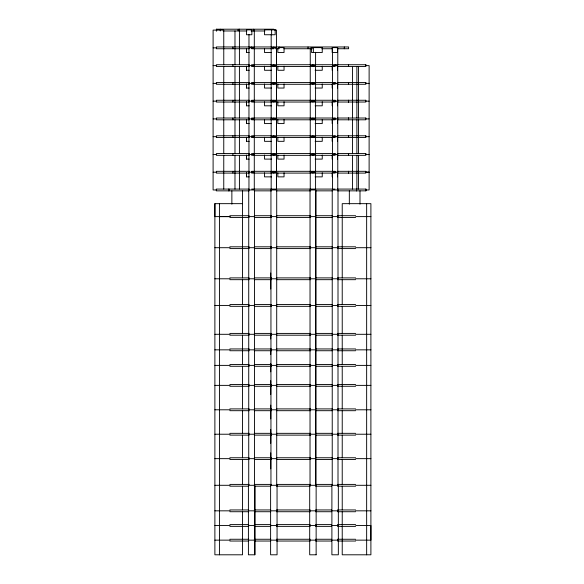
<?xml version="1.0" encoding="UTF-8"?>
<svg xmlns="http://www.w3.org/2000/svg" width="584" height="584" viewBox="0 0 584 584"><rect width="100%" height="100%" fill="white"/><g stroke="black" fill="none" stroke-linecap="round" stroke-linejoin="round"><path stroke-width="0.88" d="M242.521 203.655L214.883 203.663L214.883 216.613L230.089 216.613L219.431 216.613M246.528 176.864L246.528 172.791L246.521 176.864L249.193 176.864M246.528 159.103L246.528 155.03L246.521 159.103L249.193 159.103M246.528 141.335L246.528 137.269L246.521 141.335L249.193 141.335M246.528 123.574L246.528 119.501L246.521 123.574L249.193 123.574M246.528 105.806L246.528 101.74L246.521 105.806L249.193 105.806M246.528 88.045L246.528 83.972L246.521 88.045L249.193 88.045M246.528 70.277L246.528 66.211L246.521 70.277L249.193 70.277M246.528 52.516L246.528 48.443L246.521 52.516L249.193 52.516M273.845 29.2L216.379 29.2L216.379 30.974M237.644 30.091L239.418 30.091M274.728 30.091L276.509 30.091L276.509 46.961M223.103 30.974L246.922 30.974M251.091 30.974L264.961 30.974M278.721 47.633L284.05 47.633L284.05 52.516L277.831 52.516L277.831 48.443M213.102 47.851L216.657 47.851M276.509 64.729L276.509 47.851L271.166 47.851L271.166 189.968M249.324 48.742L216.379 48.742L216.379 46.961L348.604 46.961L348.604 48.742L337.282 48.742M275.604 48.742L279.159 48.742L279.159 46.961M283.839 48.742L312.476 48.742M321.806 48.742L332.464 48.742M271.618 52.516L264.508 52.516L264.516 48.443M249.339 64.729L216.379 64.729L216.379 66.503L249.324 66.503M365.876 64.729L251.624 64.729L251.624 66.503L335.114 66.503L335.114 64.729M213.102 65.62L216.657 65.62M248.959 65.62L254.288 65.62M271.166 65.62L276.495 65.62M365.562 65.62L369.124 65.62L369.117 189.968L365.562 189.968M271.618 70.277L264.508 70.277L264.516 66.211M315.134 70.277L322.251 70.277L322.244 66.211M249.339 82.49L216.379 82.49L216.379 84.271L249.324 84.271M213.102 83.381L216.657 83.381M248.959 83.381L254.288 83.381M271.166 83.381L276.495 83.381L276.509 101.149L271.166 101.149M310.25 83.381L315.579 83.381M332.449 83.381L337.778 83.381M365.562 83.381L369.117 83.381M271.618 88.045L264.508 88.045L264.508 83.972M315.134 88.045L322.251 88.045L322.244 83.972M249.339 100.258L216.379 100.258L216.379 102.032L249.324 102.032M213.102 101.149L216.657 101.149M248.959 101.149L254.288 101.149M310.25 101.149L315.579 101.149M332.449 101.149L337.778 101.149M365.562 101.149L369.117 101.149M271.618 105.806L264.508 105.806L264.508 101.74M315.134 105.806L322.251 105.806L322.244 101.74M249.339 118.019L216.379 118.019L216.379 119.8L249.324 119.8M213.102 118.91L216.657 118.91M248.959 118.91L254.288 118.91M271.166 118.91L276.495 118.91M310.25 118.91L315.579 118.91M332.449 118.91L337.778 118.91M365.562 118.91L369.117 118.91M271.618 123.574L264.508 123.574L264.508 119.501M315.134 123.574L322.251 123.574L322.244 119.501M249.339 135.787L216.379 135.787L216.379 137.561L249.324 137.561M213.102 136.671L216.657 136.671M248.959 136.671L254.288 136.671M271.166 136.671L276.495 136.671L276.509 119.8M310.25 136.671L315.579 136.671M332.449 136.671L337.778 136.671M365.562 136.671L369.117 136.671M271.618 141.335L264.508 141.335L264.508 137.269M315.134 141.335L322.251 141.335L322.244 137.269M249.339 153.548L216.379 153.548L216.379 155.329L249.324 155.329M213.102 154.439L216.657 154.439M248.959 154.439L254.288 154.439M271.166 154.439L276.495 154.439M310.25 154.439L315.579 154.439M332.449 154.439L337.778 154.439M365.562 154.439L369.117 154.439M271.618 159.103L264.508 159.103L264.516 155.03M315.134 159.103L322.251 159.103L322.251 155.03M249.339 171.316L216.379 171.316L216.379 173.09L249.324 173.09M213.102 172.2L216.657 172.2M248.959 172.2L254.288 172.2M271.166 172.2L276.495 172.2L276.509 189.077M310.25 172.2L315.579 172.2M332.449 172.2L337.778 172.2M271.618 176.864L264.508 176.864L264.508 172.791M315.134 176.864L322.251 176.864L322.244 172.791M249.164 189.077L216.314 189.077L216.314 190.851L249.164 190.851M251.624 189.077L335.114 189.077M337.158 189.077L365.949 189.077L365.956 190.851L337.464 190.851M216.657 189.968L213.102 189.968L213.109 30.091L223.76 30.091L223.767 46.961M254.288 190.851L271.618 190.851M276.495 190.851L310.703 190.851M315.579 190.851L332.464 190.851M229.855 215.722L249.164 215.722M254.288 215.722L271.618 215.722M276.495 215.722L310.703 215.722M315.579 215.722L332.464 215.722M337.464 215.722L355.605 215.722M248.733 216.613L254.507 216.613M270.947 216.613L276.714 216.613M310.024 216.613L315.798 216.613L315.813 247.704L310.024 247.704M332.23 216.613L338.005 216.613M355.795 216.613L370.898 216.613M229.855 217.503L249.164 217.503M254.288 217.503L271.618 217.503M276.495 217.503L310.703 217.503M315.579 217.503L332.464 217.503M337.464 217.503L355.605 217.503M229.855 246.813L249.164 246.813M254.288 246.813L271.618 246.813M276.495 246.813L310.703 246.813M315.579 246.813L332.464 246.813M337.464 246.813L355.605 246.813M214.883 247.704L230.089 247.704M248.733 247.704L254.507 247.704M270.947 247.704L276.714 247.704M332.23 247.704L338.005 247.704M355.795 247.704L370.898 247.704M229.855 248.587L249.164 248.587M254.288 248.587L271.618 248.587M276.495 248.587L310.703 248.587M315.579 248.587L332.464 248.587M337.464 248.587L355.605 248.587M229.855 277.896L249.164 277.896M254.288 277.896L271.618 277.896M276.495 277.896L310.703 277.896M315.579 277.896L332.464 277.896M337.464 277.896L355.605 277.896M214.883 278.787L230.089 278.787M248.733 278.787L254.507 278.787M270.947 278.787L276.714 278.787M310.024 278.787L315.798 278.787M332.23 278.787L338.005 278.787M355.795 278.787L370.898 278.787M229.855 279.678L249.164 279.678M254.288 279.678L271.618 279.678M276.495 279.678L310.703 279.678M315.579 279.678L332.464 279.678M337.464 279.678L355.605 279.678M229.855 304.549L249.164 304.549M254.288 304.549L271.618 304.549M276.495 304.549L310.703 304.549M315.579 304.549L332.464 304.549M337.464 304.549L355.605 304.549M214.883 305.432L230.089 305.432M248.733 305.432L254.507 305.432M270.947 305.432L276.714 305.432M310.024 305.432L315.798 305.432M332.23 305.432L338.005 305.432M355.795 305.432L370.898 305.432M229.855 306.323L249.164 306.323M254.288 306.323L271.618 306.323M276.495 306.323L310.703 306.323M315.579 306.323L332.464 306.323M337.464 306.323L355.605 306.323M229.855 333.413L249.164 333.413M254.288 333.413L271.618 333.413M276.495 333.413L310.703 333.413M315.579 333.413L332.464 333.413M337.464 333.413L355.605 333.413M214.883 334.303L230.089 334.303M248.733 334.303L254.507 334.303M270.947 334.303L276.714 334.303M310.024 334.303L315.798 334.303M332.23 334.303L338.005 334.303M355.795 334.303L370.898 334.303M229.855 335.187L249.164 335.187M254.288 335.187L271.618 335.187M276.495 335.187L310.703 335.187M315.579 335.187L332.464 335.187M337.464 335.187L355.605 335.187M229.855 348.955L249.164 348.955M254.288 348.955L271.618 348.955M276.495 348.955L310.703 348.955M315.579 348.955L332.464 348.955M337.464 348.955L355.605 348.955M214.883 349.845L230.089 349.845M248.733 349.845L254.507 349.845M270.947 349.845L276.714 349.845M310.024 349.845L315.798 349.845L315.813 335.165M332.23 349.845L338.005 349.845M355.795 349.845L370.898 349.845M229.855 350.736L249.164 350.736M254.288 350.736L271.618 350.736M276.495 350.736L310.703 350.736M315.579 350.736L332.464 350.736M337.464 350.736L355.605 350.736M229.855 364.504L249.164 364.504M254.288 364.504L271.618 364.504M276.495 364.504L310.703 364.504M315.579 364.504L332.464 364.504M337.464 364.504L355.605 364.504M214.883 365.387L230.089 365.387M248.733 365.387L254.507 365.387M270.947 365.387L276.714 365.387M310.024 365.387L315.798 365.387M332.23 365.387L338.005 365.387M355.795 365.387L370.898 365.387M229.855 366.277L249.164 366.277M254.288 366.277L271.618 366.277M276.495 366.277L310.703 366.277M315.579 366.277L332.464 366.277M337.464 366.277L355.605 366.277M229.855 384.484L249.164 384.484M254.288 384.484L271.618 384.484M276.495 384.484L310.703 384.484M315.579 384.484L332.464 384.484M337.464 384.484L355.605 384.484M214.883 385.374L230.089 385.374M248.733 385.374L254.507 385.374M270.947 385.374L276.714 385.374M310.024 385.374L315.798 385.374L315.813 408.895M332.23 385.374L338.005 385.374M355.795 385.374L370.898 385.374M229.855 386.265L249.164 386.265M254.288 386.265L271.618 386.265M276.495 386.265L310.703 386.265M315.579 386.265L332.464 386.265M337.464 386.265L355.605 386.265M229.855 408.909L249.164 408.909M254.288 408.909L271.618 408.909M276.495 408.909L310.703 408.909M315.579 408.909L332.464 408.909M337.464 408.909L355.605 408.909M214.883 409.8L230.089 409.8M248.733 409.8L254.507 409.8M270.947 409.8L276.714 409.8M310.024 409.8L315.798 409.8M332.23 409.8L338.005 409.8M355.795 409.8L370.898 409.8M229.855 410.691L249.164 410.691M254.288 410.691L271.618 410.691M276.495 410.691L310.703 410.691M315.579 410.691L332.464 410.691M337.464 410.691L355.605 410.691M229.855 433.335L249.164 433.335M254.288 433.335L271.618 433.335M276.495 433.335L310.703 433.335M315.579 433.335L332.464 433.335M337.464 433.335L355.605 433.335M214.883 434.226L230.089 434.226M248.733 434.226L254.507 434.226M270.947 434.226L276.714 434.226M310.024 434.226L315.798 434.226M332.23 434.226L338.005 434.226M355.795 434.226L370.898 434.226M229.855 435.116L249.164 435.116M254.288 435.116L271.618 435.116M276.495 435.116L310.703 435.116M315.579 435.116L332.464 435.116M337.464 435.116L355.605 435.116M229.855 457.761L249.164 457.761M254.288 457.761L271.618 457.761M276.495 457.761L310.703 457.761M315.579 457.761L332.464 457.761M337.464 457.761L355.605 457.761M214.883 458.652L230.089 458.652M248.733 458.652L254.507 458.652M270.947 458.652L276.714 458.652M310.024 458.652L315.798 458.652M332.23 458.652L338.005 458.652M355.795 458.652L370.898 458.652M229.855 459.542L249.164 459.542M254.288 459.542L271.618 459.542M276.495 459.542L310.703 459.542M315.579 459.542L332.464 459.542M337.464 459.542L355.605 459.542M229.855 484.406L249.164 484.406M254.288 484.406L271.618 484.406M276.495 484.406L310.703 484.406M315.579 484.406L332.464 484.406M337.464 484.406L355.605 484.406M214.883 485.297L230.089 485.297M355.795 485.297L370.898 485.297M229.855 486.187L248.718 486.187M254.288 486.187L270.735 486.187M276.495 486.187L310.25 486.187M315.579 486.187L331.581 486.187M337.464 486.187L355.605 486.187M229.855 509.949L248.718 509.949M254.288 509.949L270.735 509.949M276.495 509.949L310.25 509.949M315.579 509.949L331.581 509.949M337.464 509.949L355.605 509.949M214.883 510.832L230.089 510.832M248.404 510.832L254.843 510.832M270.611 510.832L277.05 510.832M309.695 510.832L316.134 510.832M331.894 510.832L338.333 510.832M355.795 510.832L370.898 510.832M229.855 511.723L248.718 511.723M254.288 511.723L270.735 511.723M276.495 511.723L310.25 511.723M315.579 511.723L331.581 511.723M337.464 511.723L355.605 511.723M229.855 524.6L248.718 524.6M254.288 524.6L270.735 524.6M276.495 524.6L310.25 524.6M315.579 524.6L331.581 524.6M337.464 524.6L355.605 524.6M214.883 525.49L230.089 525.49M248.404 525.49L254.843 525.49L254.858 539.28M270.611 525.49L277.05 525.49M309.695 525.49L316.134 525.49M331.894 525.49L338.333 525.49M355.795 525.49L370.898 525.49L370.898 540.142L355.795 540.142M229.855 526.374L248.718 526.374M254.288 526.374L270.735 526.374M276.495 526.374L310.25 526.374M315.579 526.374L331.581 526.374M337.464 526.374L355.605 526.374M229.855 539.258L248.718 539.258M254.288 539.258L270.735 539.258M276.495 539.258L310.25 539.258M315.579 539.258L331.581 539.258M337.464 539.258L355.605 539.258M214.883 540.142L230.089 540.142M248.404 540.142L254.843 540.142L254.858 554.8L248.404 554.8L248.404 485.297L254.843 485.297L254.843 554.8M270.611 540.142L277.05 540.142M309.695 540.142L316.134 540.142M331.894 540.142L338.333 540.142M229.855 541.032L248.718 541.032M254.288 541.032L270.735 541.032M276.495 541.032L310.25 541.032M315.579 541.032L331.581 541.032M337.464 541.032L355.605 541.032M316.148 554.8L309.695 554.8L309.695 485.297L316.134 485.297L316.134 554.8M366.65 203.663L366.65 554.8M365.832 64.729L365.832 66.503L337.267 66.503L337.267 64.729M365.876 189.077L365.876 190.851M359.992 190.851L359.992 204.181M358.466 66.503L358.459 82.49M358.466 83.381L358.459 101.149M358.459 102.032L358.466 118.019M358.466 119.8L358.459 136.671M358.466 137.561L358.459 153.548M358.466 155.329L358.466 171.316M358.466 172.2L358.459 189.077M356.882 66.503L356.882 82.49M356.882 83.381L356.882 101.149M356.882 102.032L356.882 118.019M356.882 119.8L356.882 136.671M356.882 137.561L356.882 153.548M356.882 155.329L356.882 171.316M356.882 172.2L356.882 189.077M356.598 189.077L356.598 190.851M356.481 189.077L356.481 190.851M352.444 66.503L352.444 82.49M352.444 83.381L352.444 101.149M352.444 102.032L352.444 118.019M352.444 119.8L352.444 136.671M352.444 137.561L352.444 153.548M352.444 155.329L352.444 171.316M352.444 172.2L352.444 189.077M349.334 190.851L349.334 204.181M348.597 64.729L348.597 66.503M348.597 82.49L348.597 84.271M348.597 100.258L348.597 102.032M348.597 118.019L348.597 119.8M348.597 135.787L348.597 137.561M348.597 153.548L348.597 155.329M348.597 171.316L348.597 173.09M348.48 64.729L348.48 66.503M348.48 82.49L348.48 84.271M348.48 100.258L348.48 102.032M348.48 118.019L348.48 119.8M348.48 135.787L348.48 137.561M348.48 153.548L348.48 155.329M348.48 171.316L348.48 173.09M344.297 46.961L344.297 48.742M342.224 215.751L342.224 203.663L370.898 203.663L370.898 554.8L342.224 554.8L342.239 540.142M342.239 216.613L342.224 247.704M342.224 248.587L342.239 277.896M342.224 279.678L342.224 304.549M342.224 306.337L342.239 333.398M342.224 335.165L342.239 349.845M342.224 350.707L342.239 364.526M342.224 366.299L342.239 384.462M342.239 385.374L342.224 408.895M342.239 410.705L342.224 433.321M342.239 435.131L342.224 457.746M342.224 459.542L342.224 484.406M342.224 486.209L342.239 509.92M342.239 511.694L342.224 524.629M342.224 525.49L342.239 539.28M338.005 485.297L338.005 189.968L332.23 189.968L332.23 485.297M337.793 47.851L337.793 64.729M337.778 189.968L337.778 65.62L332.449 65.62L332.449 189.968M337.501 66.211L337.494 70.277M337.494 83.972L337.501 88.045M337.494 101.74L337.501 105.806M337.494 119.501L337.494 123.574M337.494 137.269L337.494 141.335M337.501 155.03L337.494 159.103M337.501 172.791L337.494 176.864M332.464 47.851L332.464 64.729M332.172 66.211L332.172 70.277M332.172 83.972L332.165 88.045M332.165 101.74L332.172 105.806M332.165 119.501L332.172 123.574M332.165 137.269L332.172 141.335M332.165 155.03L332.165 159.103M332.172 172.791L332.165 176.864M315.813 190.851L315.813 215.722M315.813 248.587L315.813 277.896M315.813 279.678L315.813 304.549M315.813 306.337L315.813 333.398M315.813 350.707L315.813 364.526M315.813 366.299L315.813 384.462M315.813 410.705L315.813 433.321M315.813 435.131L315.813 457.746M315.813 459.542L315.813 484.406M315.798 485.297L315.798 189.968L310.024 189.968L310.024 485.297M315.594 52.29L315.594 64.729M315.579 189.968L315.579 65.62L310.25 65.62L310.25 189.968M313.36 47.633L313.36 52.516M312.914 64.729L312.914 66.503M312.914 82.49L312.914 84.271M312.914 100.258L312.914 102.032M312.914 118.019L312.914 119.8M312.914 135.787L312.914 137.561M312.914 153.548L312.914 155.329M312.914 171.316L312.914 173.09M310.257 47.851L310.257 64.729M308.038 46.961L308.038 48.742M284.05 66.211L284.05 70.277L277.831 70.277L277.831 66.211M284.05 83.972L284.05 88.045L277.831 88.045L277.831 83.972M284.05 101.74L284.05 105.806L277.831 105.806L277.831 101.74M284.05 119.501L284.05 123.574L277.831 123.574L277.831 119.501M284.05 137.269L284.05 141.335L277.831 141.335L277.831 137.269M284.05 155.03L284.05 159.103L277.831 159.103L277.831 155.03M284.05 172.791L284.05 176.864L277.831 176.864L277.831 172.791M276.714 485.297L276.714 189.968L270.947 189.968L270.947 485.297M276.509 66.503L276.509 82.49M276.509 102.032L276.509 118.019M276.509 137.561L276.509 153.548M276.509 155.329L276.509 171.316M276.495 47.851L276.495 189.968M273.83 46.961L273.83 48.742L251.624 48.742L251.624 46.961M273.83 64.729L273.83 66.503M273.83 82.49L273.83 84.271M273.83 100.258L273.83 102.032M273.83 118.019L273.83 119.8M273.83 135.787L273.83 137.561M273.83 153.548L273.83 155.329M273.83 171.316L273.83 173.09M271.618 29.864L271.618 34.748M271.18 34.529L271.18 46.961M270.721 273.013L270.728 289M270.728 334.895L270.728 338.961M270.728 350.437L270.728 354.51M270.728 363.387L270.721 371.826M270.721 380.71L270.728 384.155M270.728 385.871L270.728 394.477M270.728 405.135L270.728 418.903M270.728 429.561L270.721 443.329M270.728 452.877L270.728 468.864M254.858 486.209L254.858 509.92M254.858 511.694L254.858 524.629M254.507 485.297L254.507 189.968L248.733 189.968L248.733 485.297M254.303 30.091L254.303 46.961M254.288 189.968L254.303 47.851L248.959 47.851L248.959 189.968M253.719 29.2L253.719 30.974M248.974 34.529L248.974 46.961M242.528 190.851L242.528 215.751M242.528 216.613L242.528 247.704M242.528 248.587L242.528 277.896M242.528 279.678L242.528 304.549M242.528 306.337L242.528 333.398M242.528 335.165L242.528 349.845M242.528 350.707L242.528 364.526M242.528 366.299L242.528 384.462M242.528 385.374L242.528 408.895M242.528 410.705L242.528 433.321M242.528 435.131L242.528 457.746M242.528 459.542L242.528 484.406M242.528 486.209L242.528 509.92M242.528 511.694L242.528 524.629M242.528 525.49L242.528 539.28M242.528 540.142L242.528 554.8L214.883 554.8L214.883 203.663M239.418 29.2L239.418 46.961M239.418 47.851L239.418 64.729M239.418 66.503L239.418 82.49M239.418 83.381L239.418 101.149M239.418 102.032L239.418 118.019M239.418 119.8L239.418 136.671M239.418 137.561L239.418 153.548M239.418 155.329L239.418 171.316M239.418 172.2L239.418 189.077M238.973 29.2L238.973 30.974M234.98 30.974L234.98 46.961M234.98 47.851L234.98 64.729M234.98 66.503L234.98 82.49M234.98 83.381L234.98 101.149M234.98 102.032L234.98 118.019M234.98 119.8L234.98 136.671M234.98 137.561L234.98 153.548M234.98 155.329L234.98 171.316M234.98 172.2L234.98 189.077M232.914 46.961L232.892 48.742M232.914 64.729L232.892 66.503M232.892 82.49L232.914 84.271M232.914 100.258L232.892 102.032M232.892 118.019L232.914 119.8M232.892 135.787L232.914 137.561M232.914 153.548L232.892 155.329M232.892 171.316L232.914 173.09M231.87 190.851L231.87 204.181M228.957 189.077L228.957 190.851M228.855 189.077L228.855 190.851M223.767 47.851L223.767 64.729M223.767 66.503L223.76 82.49M223.767 83.381L223.76 101.149M223.767 102.032L223.767 118.019M223.76 119.8L223.76 136.671M223.767 137.561L223.76 153.548M223.767 155.329L223.76 171.316M223.76 172.2L223.76 189.077M220.212 29.2L220.212 30.974M219.431 203.663L219.431 554.8M216.657 29.2L216.657 30.974M246.528 29.864L246.528 34.748L251.857 34.748L251.857 29.864L246.528 29.864M275.173 29.864L264.516 29.864L264.516 34.748L275.173 34.748L275.173 29.864M322.251 47.633L311.579 47.633L311.579 52.516L322.251 52.516L322.244 47.633M337.501 47.633L332.172 47.633L332.172 52.516L337.501 52.516L337.501 47.633M335.114 82.49L251.624 82.49L251.624 84.271L335.114 84.271L335.114 82.49M365.832 82.49L337.267 82.49L337.267 84.271L365.832 84.271L365.832 82.49M335.114 100.258L251.624 100.258L251.624 102.032L335.114 102.032L335.114 100.258M365.832 100.258L337.267 100.258L337.267 102.032L365.832 102.032L365.832 100.258M335.114 118.019L251.624 118.019L251.624 119.8L335.114 119.8L335.114 118.019M365.832 118.019L337.267 118.019L337.267 119.8L365.832 119.8L365.832 118.019M335.114 135.787L251.624 135.787L251.624 137.561L335.114 137.561L335.114 135.787M365.832 135.787L337.267 135.787L337.267 137.561L365.832 137.561L365.832 135.787M335.114 153.548L251.624 153.548L251.624 155.329L335.114 155.329L335.114 153.548M365.832 153.548L337.267 153.548L337.267 155.329L365.832 155.329L365.832 153.548M335.114 171.316L251.624 171.316L251.624 173.09L335.114 173.09L335.114 171.316M365.832 171.316L337.267 171.316L337.267 173.09L365.832 173.09L365.832 171.316M369.117 172.2L365.562 172.2L369.117 172.2M277.05 485.297L270.611 485.297L270.611 554.8L277.064 554.8L277.05 485.297M338.333 485.297L331.894 485.297L331.894 554.8L338.348 554.8L338.333 485.297"/></g></svg>
